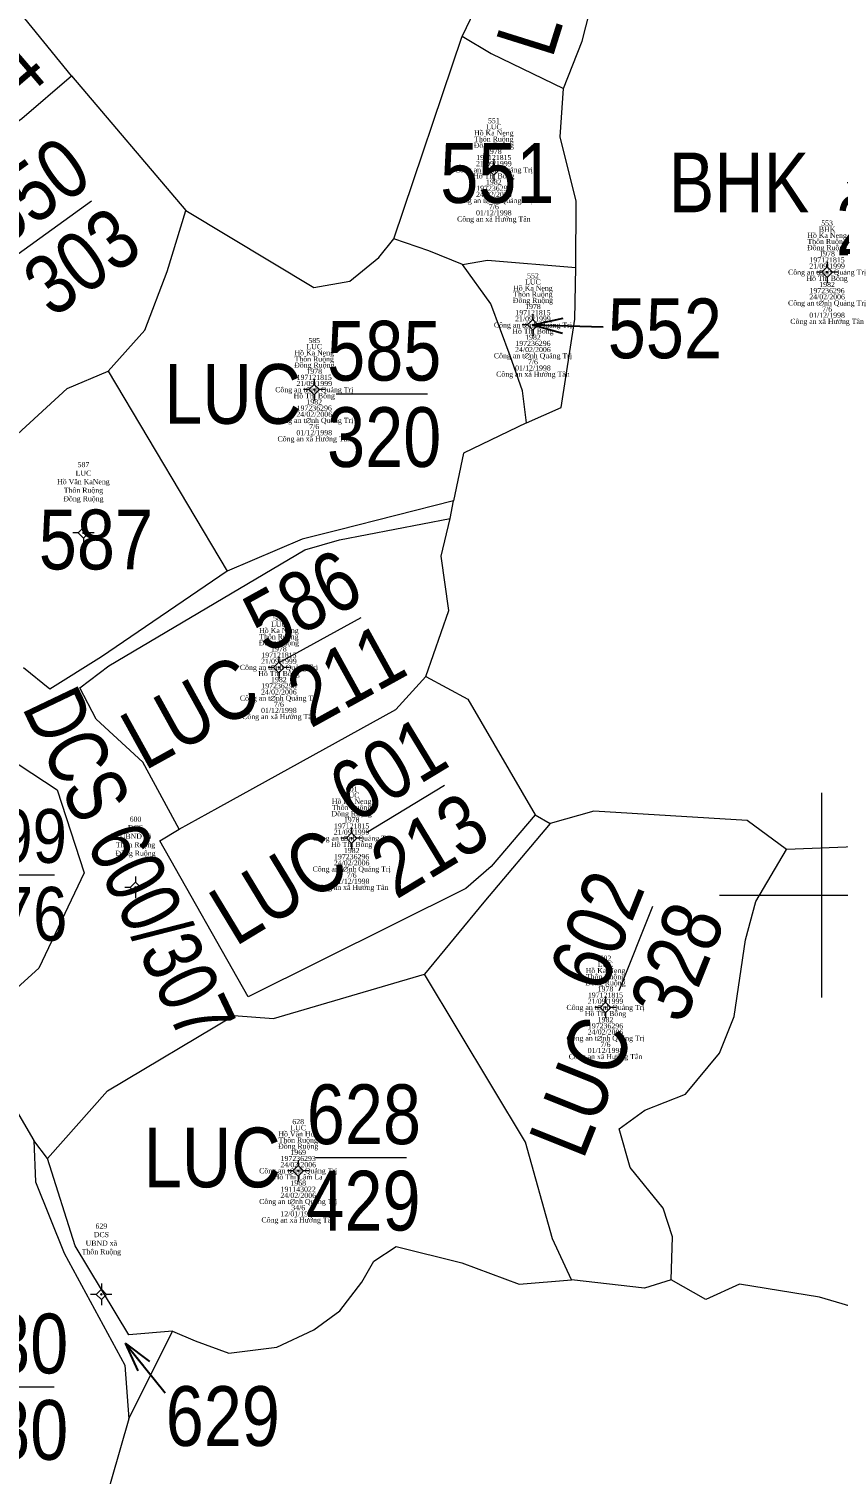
# Model space of a CAD drawing. Header units: metres. Extents: x 545779 to 547235, y 1841259 to 1843294.
# Drawn here: x 546353.5 to 546400.9, y 1842366.1 to 1842450.7 of the extents above; entities that cross this region are included whole.
import ezdxf
from ezdxf.enums import TextEntityAlignment as Align

# ---------------------------------------------------------------- set-up
doc = ezdxf.new("R2010")
doc.units = ezdxf.units.M
doc.header["$MEASUREMENT"] = 0
for name, color, linetype, lineweight in [('Level 10', 7, 'Continuous', 0), ('Level 11', 7, 'Continuous', 0), ('Level 13', 7, 'Continuous', 0), ('Level 15', 7, 'Continuous', 0), ('Level 31', 7, 'Continuous', 0), ('Level 60', 7, 'Continuous', 0)]:
    doc.layers.add(name, color=color, linetype=linetype, lineweight=lineweight)
doc.styles.add('Style-vnarialNarrowI', font='vnarialNarrowI.shx')
doc.styles.add('Style-Vntimei', font='Vntimei.shx')
doc.dimstyles.get("Standard").update_dxf_attribs({"dimtxt": 0.18, "dimasz": 0.18, "dimexe": 0.18, "dimexo": 0.0625, "dimgap": 0.09, "dimtad": 0, "dimtih": 1, "dimtoh": 1, "dimdec": 4, "dimzin": 0, "dimdsep": 46, "dimtxsty": 'Standard', "dimcen": 0.09, "dimadec": 0, "dimazin": 0, "dimtfac": 1, "dimtdec": 4, "dimtofl": 0, "dimtmove": 0, "dimatfit": 3, "dimfxl": 1, "dimtolj": 1, "dimtzin": 0, "dimarcsym": 0})

# ---------------------------------------------------------------- blocks, each defined once
blk = doc.blocks.new('N_THUA_739')
at = {"layer": 'Level 13', "color": 230, "linetype": 'Continuous', "lineweight": 0, "style": 'Style-vnarialNarrowI'}
blk.add_text('LUC 533/193', height=3.499919, rotation=0.000086, dxfattribs=at).set_placement((0.097361, 0.000318), align=Align.MIDDLE_CENTER)
blk = doc.blocks.new('N_THUA_763')
at = {"layer": 'Level 13', "color": 230, "linetype": 'Continuous', "lineweight": 13, "flags": 128}
blk.add_lwpolyline([(-2.836366, -0.001426), (2.411177, -0.002313)], dxfattribs=at)
at = {"layer": 'Level 13', "color": 230, "linetype": 'Continuous', "lineweight": 0, "style": 'Style-vnarialNarrowI'}
blk.add_text('549', height=3.499974, rotation=359.999957, dxfattribs=at).set_placement((-0.074705, 0.778283), align=Align.CENTER)
blk.add_text('LUC ', height=3.499974, rotation=359.999957, dxfattribs=at).set_placement((-3.769119, -0.006264), align=Align.MIDDLE_RIGHT)
blk.add_text('164', height=3.499974, rotation=359.999957, dxfattribs=at).set_placement((-0.111218, -0.784895), align=Align.TOP_CENTER)
blk = doc.blocks.new('N_THUA_764')
at = {"layer": 'Level 13', "color": 230, "linetype": 'Continuous', "lineweight": 13, "flags": 128}
blk.add_lwpolyline([(-2.836475, -0.002128), (2.478425, 0.001296)], dxfattribs=at)
at = {"layer": 'Level 13', "color": 230, "linetype": 'Continuous', "lineweight": 0, "style": 'Style-vnarialNarrowI'}
blk.add_text('550', height=3.499978, rotation=0.00017, dxfattribs=at).set_placement((-0.052778, 0.777219), align=Align.CENTER)
blk.add_text('LUC ', height=3.499978, rotation=0.00017, dxfattribs=at).set_placement((-3.772268, 0.001252), align=Align.MIDDLE_RIGHT)
blk.add_text('303', height=3.499978, rotation=0.00017, dxfattribs=at).set_placement((-0.073496, -0.779635), align=Align.TOP_CENTER)
blk = doc.blocks.new('N_THUA_766')
at = {"layer": 'Level 13', "color": 230, "linetype": 'Continuous', "lineweight": 0, "style": 'Style-vnarialNarrowI'}
blk.add_text('551', height=3.49998, dxfattribs=at).set_placement((0.304692, -0.00001), align=Align.MIDDLE_CENTER)
blk = doc.blocks.new('N_THUA_768')
at = {"layer": 'Level 13', "color": 230, "linetype": 'Continuous', "lineweight": 0, "style": 'Style-vnarialNarrowI'}
blk.add_text('552', height=3.49998, dxfattribs=at).set_placement((0.117816, -0.00001), align=Align.MIDDLE_CENTER)
blk = doc.blocks.new('TerminatorOpen_0.5')
at = {"color": 0, "linetype": 'ByBlock', "lineweight": -2}
for q in [(-1, 0.25), (-1, 0), (-1, -0.25)]:
    blk.add_line((0, 0), q, dxfattribs=at)
blk = doc.blocks.new('N_THUA_769')
at = {"layer": 'Level 13', "color": 230, "linetype": 'Continuous', "lineweight": 13, "flags": 128}
blk.add_lwpolyline([(-2.61, 0), (4.52, 0)], dxfattribs=at)
at = {"layer": 'Level 13', "color": 230, "linetype": 'Continuous', "lineweight": 0, "style": 'Style-vnarialNarrowI'}
blk.add_text('553', height=3.49998, dxfattribs=at).set_placement((1.059485, 0.78), align=Align.CENTER)
blk.add_text('BHK ', height=3.49998, dxfattribs=at).set_placement((-3.719263, -0.00001), align=Align.MIDDLE_RIGHT)
blk.add_text('2207', height=3.49998, dxfattribs=at).set_placement((1.184126, -0.78002), align=Align.TOP_CENTER)
blk = doc.blocks.new('N_THUA_810')
at = {"layer": 'Level 13', "color": 230, "linetype": 'Continuous', "lineweight": 13, "flags": 128}
blk.add_lwpolyline([(-2.84, 0), (2.51, 0)], dxfattribs=at)
at = {"layer": 'Level 13', "color": 230, "linetype": 'Continuous', "lineweight": 0, "style": 'Style-vnarialNarrowI'}
blk.add_text('585', height=3.49998, dxfattribs=at).set_placement((-0.021169, 0.78), align=Align.CENTER)
blk.add_text('LUC ', height=3.49998, dxfattribs=at).set_placement((-3.771418, -0.00001), align=Align.MIDDLE_RIGHT)
blk.add_text('320', height=3.49998, dxfattribs=at).set_placement((-0.025308, -0.78002), align=Align.TOP_CENTER)
blk = doc.blocks.new('N_THUA_811')
at = {"layer": 'Level 13', "color": 230, "linetype": 'Continuous', "lineweight": 13, "flags": 128}
blk.add_lwpolyline([(-2.869185, -0.003364), (2.569071, -0.002251)], dxfattribs=at)
at = {"layer": 'Level 13', "color": 230, "linetype": 'Continuous', "lineweight": 0, "style": 'Style-vnarialNarrowI'}
blk.add_text('586', height=3.499988, rotation=359.999965, dxfattribs=at).set_placement((0.019199, 0.778873), align=Align.CENTER)
blk.add_text('LUC ', height=3.499988, rotation=359.999965, dxfattribs=at).set_placement((-3.765989, -0.00287), align=Align.MIDDLE_RIGHT)
blk.add_text('211', height=3.499988, rotation=359.999965, dxfattribs=at).set_placement((0.155351, -0.778146), align=Align.TOP_CENTER)
blk = doc.blocks.new('N_THUA_813')
at = {"layer": 'Level 13', "color": 230, "linetype": 'Continuous', "lineweight": 0, "style": 'Style-vnarialNarrowI'}
blk.add_text('587', height=3.49998, dxfattribs=at).set_placement((0.239274, -0.00001), align=Align.MIDDLE_CENTER)
blk = doc.blocks.new('N_THUA_829')
at = {"layer": 'Level 13', "color": 230, "linetype": 'Continuous', "lineweight": 13, "flags": 128}
blk.add_lwpolyline([(-2.833336, 0), (2.522225, 0)], dxfattribs=at)
at = {"layer": 'Level 13', "color": 230, "linetype": 'Continuous', "lineweight": 0, "style": 'Style-vnarialNarrowI'}
blk.add_text('599', height=3.499937, dxfattribs=at).set_placement((-0.010089, 0.78889), align=Align.CENTER)
blk.add_text('TSN ', height=3.499937, dxfattribs=at).set_placement((-3.948327, 0.005522), align=Align.MIDDLE_RIGHT)
blk.add_text('176', height=3.499937, dxfattribs=at).set_placement((0.018732, -0.777845), align=Align.TOP_CENTER)
blk = doc.blocks.new('N_THUA_830')
at = {"layer": 'Level 13', "color": 230, "linetype": 'Continuous', "lineweight": 0, "style": 'Style-vnarialNarrowI', "width": 0.914285}
blk.add_text('DCS 600/307', height=3.499987, rotation=0.000069, dxfattribs=at).set_placement((0.216138, -0.001234), align=Align.MIDDLE_CENTER)
blk = doc.blocks.new('N_THUA_831')
at = {"layer": 'Level 13', "color": 230, "linetype": 'Continuous', "lineweight": 13, "flags": 128}
blk.add_lwpolyline([(-2.840033, 0.00259), (2.481628, 0.00418)], dxfattribs=at)
at = {"layer": 'Level 13', "color": 230, "linetype": 'Continuous', "lineweight": 0, "style": 'Style-vnarialNarrowI'}
blk.add_text('601', height=3.499978, rotation=0.000007, dxfattribs=at).set_placement((0.131154, 0.786825), align=Align.CENTER)
blk.add_text('LUC ', height=3.499978, rotation=0.000007, dxfattribs=at).set_placement((-3.772443, 0.001052), align=Align.MIDDLE_RIGHT)
blk.add_text('213', height=3.499978, rotation=0.000007, dxfattribs=at).set_placement((-0.073069, -0.773358), align=Align.TOP_CENTER)
blk = doc.blocks.new('N_THUA_832')
at = {"layer": 'Level 13', "color": 230, "linetype": 'Continuous', "lineweight": 13, "flags": 128}
blk.add_lwpolyline([(-2.841135, -0.005563), (2.477172, -0.000006)], dxfattribs=at)
at = {"layer": 'Level 13', "color": 230, "linetype": 'Continuous', "lineweight": 0, "style": 'Style-vnarialNarrowI'}
blk.add_text('602', height=3.499975, rotation=359.999853, dxfattribs=at).set_placement((-0.060682, 0.776206), align=Align.CENTER)
blk.add_text('LUC ', height=3.499975, rotation=359.999853, dxfattribs=at).set_placement((-3.773027, 0.00075), align=Align.MIDDLE_RIGHT)
blk.add_text('328', height=3.499975, rotation=359.999853, dxfattribs=at).set_placement((-0.013985, -0.776582), align=Align.TOP_CENTER)
blk = doc.blocks.new('N_THUA_864')
at = {"layer": 'Level 13', "color": 230, "linetype": 'Continuous', "lineweight": 13, "flags": 128}
blk.add_lwpolyline([(-2.84, 0), (2.48, 0)], dxfattribs=at)
at = {"layer": 'Level 13', "color": 230, "linetype": 'Continuous', "lineweight": 0, "style": 'Style-vnarialNarrowI'}
blk.add_text('628', height=3.49998, dxfattribs=at).set_placement((-0.011769, 0.78), align=Align.CENTER)
blk.add_text('LUC ', height=3.49998, dxfattribs=at).set_placement((-3.771418, -0.00001), align=Align.MIDDLE_RIGHT)
blk.add_text('429', height=3.49998, dxfattribs=at).set_placement((-0.03671, -0.78002), align=Align.TOP_CENTER)
blk = doc.blocks.new('N_THUA_866')
at = {"layer": 'Level 13', "color": 230, "linetype": 'Continuous', "lineweight": 0, "style": 'Style-vnarialNarrowI'}
blk.add_text('629', height=3.49998, dxfattribs=at).set_placement((0.14329, -0.00001), align=Align.MIDDLE_CENTER)
blk = doc.blocks.new('N_THUA_867')
at = {"layer": 'Level 13', "color": 230, "linetype": 'Continuous', "lineweight": 13, "flags": 128}
blk.add_lwpolyline([(-2.84, 0), (2.48, 0)], dxfattribs=at)
at = {"layer": 'Level 13', "color": 230, "linetype": 'Continuous', "lineweight": 0, "style": 'Style-vnarialNarrowI'}
blk.add_text('630', height=3.49998, dxfattribs=at).set_placement((-0.045308, 0.78), align=Align.CENTER)
blk.add_text('LUC ', height=3.49998, dxfattribs=at).set_placement((-3.771418, -0.00001), align=Align.MIDDLE_RIGHT)
blk.add_text('480', height=3.49998, dxfattribs=at).set_placement((-0.045308, -0.78002), align=Align.TOP_CENTER)
blk = doc.blocks.new('CENTRD')
at = {"layer": 'Level 11', "linetype": 'Continuous', "lineweight": 0}
h = blk.add_hatch(color=3, dxfattribs=at)
edge = h.paths.add_edge_path()
edge.add_arc((-0.0025, 0), 1.500056, 0, 360)
at = {"layer": 'Level 11', "color": 3, "linetype": 'Continuous', "lineweight": 0}
for p, q in [((-6.200231, 0), (-12.600469, 0)), ((0, 6.200231), (-6.200231, 0)), ((-6.200231, 0), (0, -6.200231)), ((0, 12.600469), (0, 6.200231)), ((6.200231, 0), (0, 6.200231)), ((0, -6.200231), (6.200231, 0)), ((12.400462, 0), (6.200231, 0)), ((0, -6.200231), (0, -12.600469))]:
    blk.add_line(p, q, dxfattribs=at)

msp = doc.modelspace()

# ---------------------------------------------------------------- linework, layer by layer
at = {"layer": 'Level 10', "color": 7, "linetype": 'Continuous', "lineweight": 0, "flags": 128}
for points in [[(546384.86, 1842447.25), (546385.96, 1842450.02), (546388.52, 1842460.05), (546394.2, 1842470.1)], [(546383.27, 1842469.25), (546382.55, 1842464.47), (546381.43, 1842462.52), (546380.84, 1842459.3), (546380.99, 1842454.66), (546378.93, 1842450.31)], [(546356.05, 1842448), (546349.79, 1842455.67)], [(546374.92, 1842438.45), (546378.93, 1842450.31)], [(546378.93, 1842450.31), (546380.63, 1842449.31), (546384.86, 1842447.25)], [(546341.36, 1842437.42), (546343.18, 1842438.32), (546353.13, 1842445.49), (546356.05, 1842448)], [(546356.05, 1842448), (546362.73, 1842440.11)], [(546385.58, 1842436.76), (546385.61, 1842440.66), (546384.67, 1842444.42), (546384.86, 1842447.25)], [(546358.19, 1842430.69), (546360.34, 1842433.09), (546361.65, 1842436.53), (546362.73, 1842440.11)], [(546362.73, 1842440.11), (546370.23, 1842435.59), (546372.34, 1842435.96), (546374.04, 1842437.36), (546374.92, 1842438.45)], [(546378.95, 1842436.94), (546376.97, 1842437.75), (546374.92, 1842438.45)], [(546378.95, 1842436.94), (546380.4, 1842437.19), (546385.58, 1842436.76)], [(546382.7, 1842427.66), (546382.46, 1842429.54), (546381.74, 1842431.6), (546380.6, 1842434.63), (546378.95, 1842436.94)], [(546382.7, 1842427.66), (546384.73, 1842428.56), (546385.53, 1842433.74), (546385.58, 1842436.76)], [(546348.98, 1842421.87), (546350.76, 1842423.98), (546351.15, 1842425.44), (546355.79, 1842429.68), (546358.19, 1842430.69)], [(546358.19, 1842430.69), (546365.16, 1842418.97)], [(546382.7, 1842427.66), (546379, 1842425.89), (546378.42, 1842423.09)], [(546378.42, 1842423.09), (546371.66, 1842421.38), (546369.55, 1842420.85), (546365.16, 1842418.97)], [(546378.22, 1842422.06), (546378.42, 1842423.09)], [(546356.52, 1842412.15), (546358.23, 1842413.44), (546369.71, 1842420.23), (546371.74, 1842420.81), (546378.22, 1842422.06)], [(546376.8, 1842412.81), (546378.14, 1842416.68), (546377.7, 1842419.85), (546378.22, 1842422.06)], [(546365.16, 1842418.97), (546357.79, 1842413.95), (546354.77, 1842412.06)], [(546354.77, 1842412.06), (546353.22, 1842413.32)], [(546362.35, 1842403.86), (546360.22, 1842407.78), (546357.49, 1842410.31), (546356.52, 1842412.15)], [(546362.35, 1842403.86), (546364.61, 1842405.12), (546375.04, 1842410.88), (546376.8, 1842412.81)], [(546376.8, 1842412.81), (546379.25, 1842411.47), (546383.2, 1842404.7)], [(546383.2, 1842404.7), (546380.63, 1842401.68), (546379.13, 1842400.39), (546366.39, 1842394.04)], [(546383.2, 1842404.7), (546384.08, 1842404.2)], [(546397.93, 1842402.67), (546395.62, 1842404.37), (546386.64, 1842404.91), (546384.08, 1842404.2)], [(546366.39, 1842394.04), (546361.22, 1842403.18), (546362.35, 1842403.86)], [(546384.08, 1842404.2), (546380.2, 1842399.59), (546376.72, 1842395.36)], [(546426.52, 1842401.1), (546421.43, 1842398.88), (546415.9, 1842399.88), (546413.65, 1842399.8), (546410.14, 1842401.75), (546406.6, 1842402.02), (546403.21, 1842403.52), (546401.93, 1842402.83), (546397.93, 1842402.67)], [(546391.16, 1842377.46), (546391.24, 1842379.98), (546390.7, 1842381.65), (546388.77, 1842384.05), (546388.12, 1842386.31), (546389.62, 1842387.4), (546392, 1842388.34), (546393.99, 1842390.73), (546394.85, 1842392.88), (546395.52, 1842397.38), (546396.12, 1842399.62), (546397.93, 1842402.67)], [(546365.54, 1842392.95), (546367.87, 1842392.77), (546376.72, 1842395.36)], [(546385.33, 1842377.46), (546384.21, 1842379.87), (546382.63, 1842385.53), (546376.72, 1842395.36)], [(546354.64, 1842384.56), (546358.15, 1842388.53), (546365.54, 1842392.95)], [(546351.87, 1842389), (546353.83, 1842385.62)], [(546353.83, 1842385.62), (546353.94, 1842383.21), (546355.61, 1842379.03), (546359.17, 1842372.47), (546359.4, 1842369.31)], [(546354.64, 1842384.56), (546353.83, 1842385.62)], [(546361.96, 1842374.45), (546359.4, 1842374.24), (546356.25, 1842379.46), (546354.64, 1842384.56)], [(546361.96, 1842374.45), (546363.29, 1842373.89), (546365.26, 1842373.16), (546368.06, 1842373.51), (546370.23, 1842374.54), (546371.76, 1842375.64), (546373.04, 1842377.32), (546373.75, 1842378.56), (546375.05, 1842379.41), (546378.91, 1842378.46), (546382.26, 1842377.2), (546385.33, 1842377.46)], [(546391.16, 1842377.46), (546389.61, 1842376.98), (546385.33, 1842377.46)], [(546419.99, 1842365.29), (546417.95, 1842366.21), (546415.87, 1842369.87), (546408.25, 1842374.38), (546402.71, 1842375.61), (546399.85, 1842376.45), (546395.17, 1842377.2), (546393.19, 1842376.3), (546391.16, 1842377.46)], [(546359.4, 1842369.31), (546361.96, 1842374.45)], [(546359.4, 1842369.31), (546356.84, 1842360.41), (546355.55, 1842357.32), (546351.18, 1842354.84), (546346.26, 1842352.95)]]:
    msp.add_lwpolyline(points, dxfattribs=at)
at = {"layer": 'Level 31', "color": 4, "linetype": 'Continuous', "lineweight": 0, "flags": 128}
msp.add_lwpolyline([(546342.71, 1842406.11), (546344.5, 1842406.96), (546352.23, 1842408.11), (546355.2, 1842406.17), (546356.79, 1842401.31), (546354.12, 1842395.71), (546350.09, 1842392.07)], dxfattribs=at)
at = {"layer": 'Level 60', "color": 7, "linetype": 'Continuous', "lineweight": 0, "flags": 128}
for points in [[(546400, 1842394), (546400, 1842406)], [(546394, 1842400), (546406, 1842400)]]:
    msp.add_lwpolyline(points, dxfattribs=at)

# ---------------------------------------------------------------- block references
at = {"layer": 'Level 11', "color": 3, "linetype": 'Continuous', "lineweight": 0, "xscale": 0.049998, "yscale": 0.049998, "zscale": 0.049998}
for p in [(546380.78, 1842442.49), (546400.3, 1842436.49), (546383.07, 1842433.4), (546370.26, 1842429.61), (546356.74, 1842421.22), (546368.19, 1842413.34), (546372.45, 1842403.33), (546359.79, 1842400.45), (546387.32, 1842393.42), (546369.32, 1842383.85), (546357.79, 1842376.61)]:
    msp.add_blockref('CENTRD', p, dxfattribs=at)
at = {"layer": 'Level 13', "color": 230, "linetype": 'Continuous', "lineweight": 0}
for name, p, rotation in [('N_THUA_739', (546386.03, 1842460.65), 72.581944), ('N_THUA_764', (546355.21, 1842439.22), 35.776466), ('N_THUA_831', (546375.76, 1842405.14), 31.223609)]:
    msp.add_blockref(name, p, dxfattribs=dict(at, rotation=rotation))
for name, p, xscale, yscale, zscale, rotation in [('N_THUA_763', (546349.57, 1842449.09), 1.000002, 1.000002, 1.000002, 40.682034), ('N_THUA_811', (546370.76, 1842415.03), 0.999998, 0.999998, 0.999998, 28.909846), ('N_THUA_830', (546359.34, 1842402.01), 0.999998, 0.999998, 0.999998, 295.498756), ('N_THUA_832', (546389.17, 1842397.06), 1.000001, 1.000001, 1.000001, 68.198739)]:
    msp.add_blockref(name, p, dxfattribs=dict(at, xscale=xscale, yscale=yscale, zscale=zscale, rotation=rotation))
for name, p in [('N_THUA_769', (546404.09, 1842441.75)), ('N_THUA_766', (546380.68, 1842442.3)), ('N_THUA_768', (546390.68, 1842433.2)), ('N_THUA_810', (546374.38, 1842429.36)), ('N_THUA_813', (546357.23, 1842420.83)), ('N_THUA_864', (546373.18, 1842384.63)), ('N_THUA_867', (546352.55, 1842371.2)), ('N_THUA_866', (546364.76, 1842369.48))]:
    msp.add_blockref(name, p, dxfattribs=at)
at = {"layer": 'Level 13', "color": 230, "linetype": 'Continuous', "lineweight": 0, "xscale": 0.899999, "yscale": 0.899999, "zscale": 0.899999}
msp.add_blockref('N_THUA_829', (546352.77, 1842401.18), dxfattribs=at)

# ---------------------------------------------------------------- texts
at = {"layer": 'Level 15', "color": 3, "linetype": 'Continuous', "lineweight": 0, "char_height": 0.3, "attachment_point": 5, "line_spacing_factor": 0.72, "style": 'Style-Vntimei'}
for s, insert in [('551\\PLUC\\PHå Ka Neng\\PTh«n Ruéng\\P§ång Ruéng\\P1978\\P197121815\\P21/09/1999\\PC«ng an t∅nh Qu¶ng TrÞ\\PHå ThÞ B«ng\\P1982\\P197236296\\P24/02/2006\\PC«ng an t∅nh Qu¶ng TrÞ\\P7/6\\P01/12/1998\\PC«ng an x· H\xadíng T©n\\P', (546380.78, 1842442.44)), ('553\\PBHK\\PHå Ka Neng\\PTh«n Ruéng\\P§ång Ruéng\\P1978\\P197121815\\P21/09/1999\\PC«ng an t∅nh Qu¶ng TrÞ\\PHå ThÞ B«ng\\P1982\\P197236296\\P24/02/2006\\PC«ng an t∅nh Qu¶ng TrÞ\\P7/6\\P01/12/1998\\PC«ng an x· H\xadíng T©n\\P', (546400.3, 1842436.44)), ('552\\PLUC\\PHå Ka Neng\\PTh«n Ruéng\\P§ång Ruéng\\P1978\\P197121815\\P21/09/1999\\PC«ng an t∅nh Qu¶ng TrÞ\\PHå ThÞ B«ng\\P1982\\P197236296\\P24/02/2006\\PC«ng an t∅nh Qu¶ng TrÞ\\P7/6\\P01/12/1998\\PC«ng an x· H\xadíng T©n\\P', (546383.07, 1842433.35)), ('585\\PLUC\\PHå Ka Neng\\PTh«n Ruéng\\P§ång Ruéng\\P1978\\P197121815\\P21/09/1999\\PC«ng an t∅nh Qu¶ng TrÞ\\PHå ThÞ B«ng\\P1982\\P197236296\\P24/02/2006\\PC«ng an t∅nh Qu¶ng TrÞ\\P7/6\\P01/12/1998\\PC«ng an x· H\xadíng T©n\\P', (546370.26, 1842429.56)), ('586\\PLUC\\PHå Ka Neng\\PTh«n Ruéng\\P§ång Ruéng\\P1978\\P197121815\\P21/09/1999\\PC«ng an t∅nh Qu¶ng TrÞ\\PHå ThÞ B«ng\\P1982\\P197236296\\P24/02/2006\\PC«ng an t∅nh Qu¶ng TrÞ\\P7/6\\P01/12/1998\\PC«ng an x· H\xadíng T©n\\P', (546368.19, 1842413.29)), ('601\\PLUC\\PHå Ka Neng\\PTh«n Ruéng\\P§ång Ruéng\\P1978\\P197121815\\P21/09/1999\\PC«ng an t∅nh Qu¶ng TrÞ\\PHå ThÞ B«ng\\P1982\\P197236296\\P24/02/2006\\PC«ng an t∅nh Qu¶ng TrÞ\\P7/6\\P01/12/1998\\PC«ng an x· H\xadíng T©n\\P', (546372.45, 1842403.28)), ('602\\PLUC\\PHå Ka Neng\\PTh«n Ruéng\\P§ång Ruéng\\P1978\\P197121815\\P21/09/1999\\PC«ng an t∅nh Qu¶ng TrÞ\\PHå ThÞ B«ng\\P1982\\P197236296\\P24/02/2006\\PC«ng an t∅nh Qu¶ng TrÞ\\P7/6\\P01/12/1998\\PC«ng an x· H\xadíng T©n\\P', (546387.32, 1842393.37)), ('628\\PLUC\\PHå V¨n Hoµ\\PTh«n Ruéng\\P§ång Ruéng\\P1969\\P197236293\\P24/02/2006\\PC«ng an t∅nh Qu¶ng TrÞ\\PHå ThÞ L©m La\\P1968\\P191143022\\P24/02/2006\\PC«ng an t∅nh Qu¶ng TrÞ\\P34/6\\P12/01/1998\\PC«ng an x· H\xadíng T©n\\P', (546369.32, 1842383.8))]:
    msp.add_mtext(s, dxfattribs=dict(at, insert=insert))
at = {"layer": 'Level 15', "color": 3, "linetype": 'Continuous', "lineweight": 0, "char_height": 0.3, "attachment_point": 5, "style": 'Style-Vntimei'}
for s, insert in [('587\\PLUC\\PHå V¨n KaNeng\\PTh«n Ruéng\\P§ång Ruéng\\P \\P \\P \\P \\P \\P \\P \\P \\P \\P \\P \\P \\P', (546356.74, 1842421.17)), ('600\\PDCS\\PUBND x·\\PTh«n Ruéng\\P§ång Ruéng\\P \\P \\P \\P \\P \\P \\P \\P \\P \\P \\P \\P \\P', (546359.79, 1842400.4)), ('629\\PDCS\\PUBND x·\\PTh«n Ruéng\\P \\P \\P \\P \\P \\P \\P \\P \\P \\P \\P \\P \\P \\P', (546357.79, 1842376.56))]:
    msp.add_mtext(s, dxfattribs=dict(at, insert=insert))

# ---------------------------------------------------------------- leaders
at = {"layer": 'Level 13', "color": 230, "linetype": 'Continuous', "lineweight": 13}
for points in [[(546383.07, 1842433.4), (546387.18, 1842433.29)], [(546359.18, 1842373.76), (546361.52, 1842370.85)]]:
    msp.add_leader(points, dimstyle='Standard', override={"dimtxt": 1.75, "dimasz": 1.75, "dimgap": 0, "dimtxsty": 'Style-Vntimei', "dimldrblk": 'TerminatorOpen_0.5'}, dxfattribs=at)

doc.saveas('drawing.dxf')
